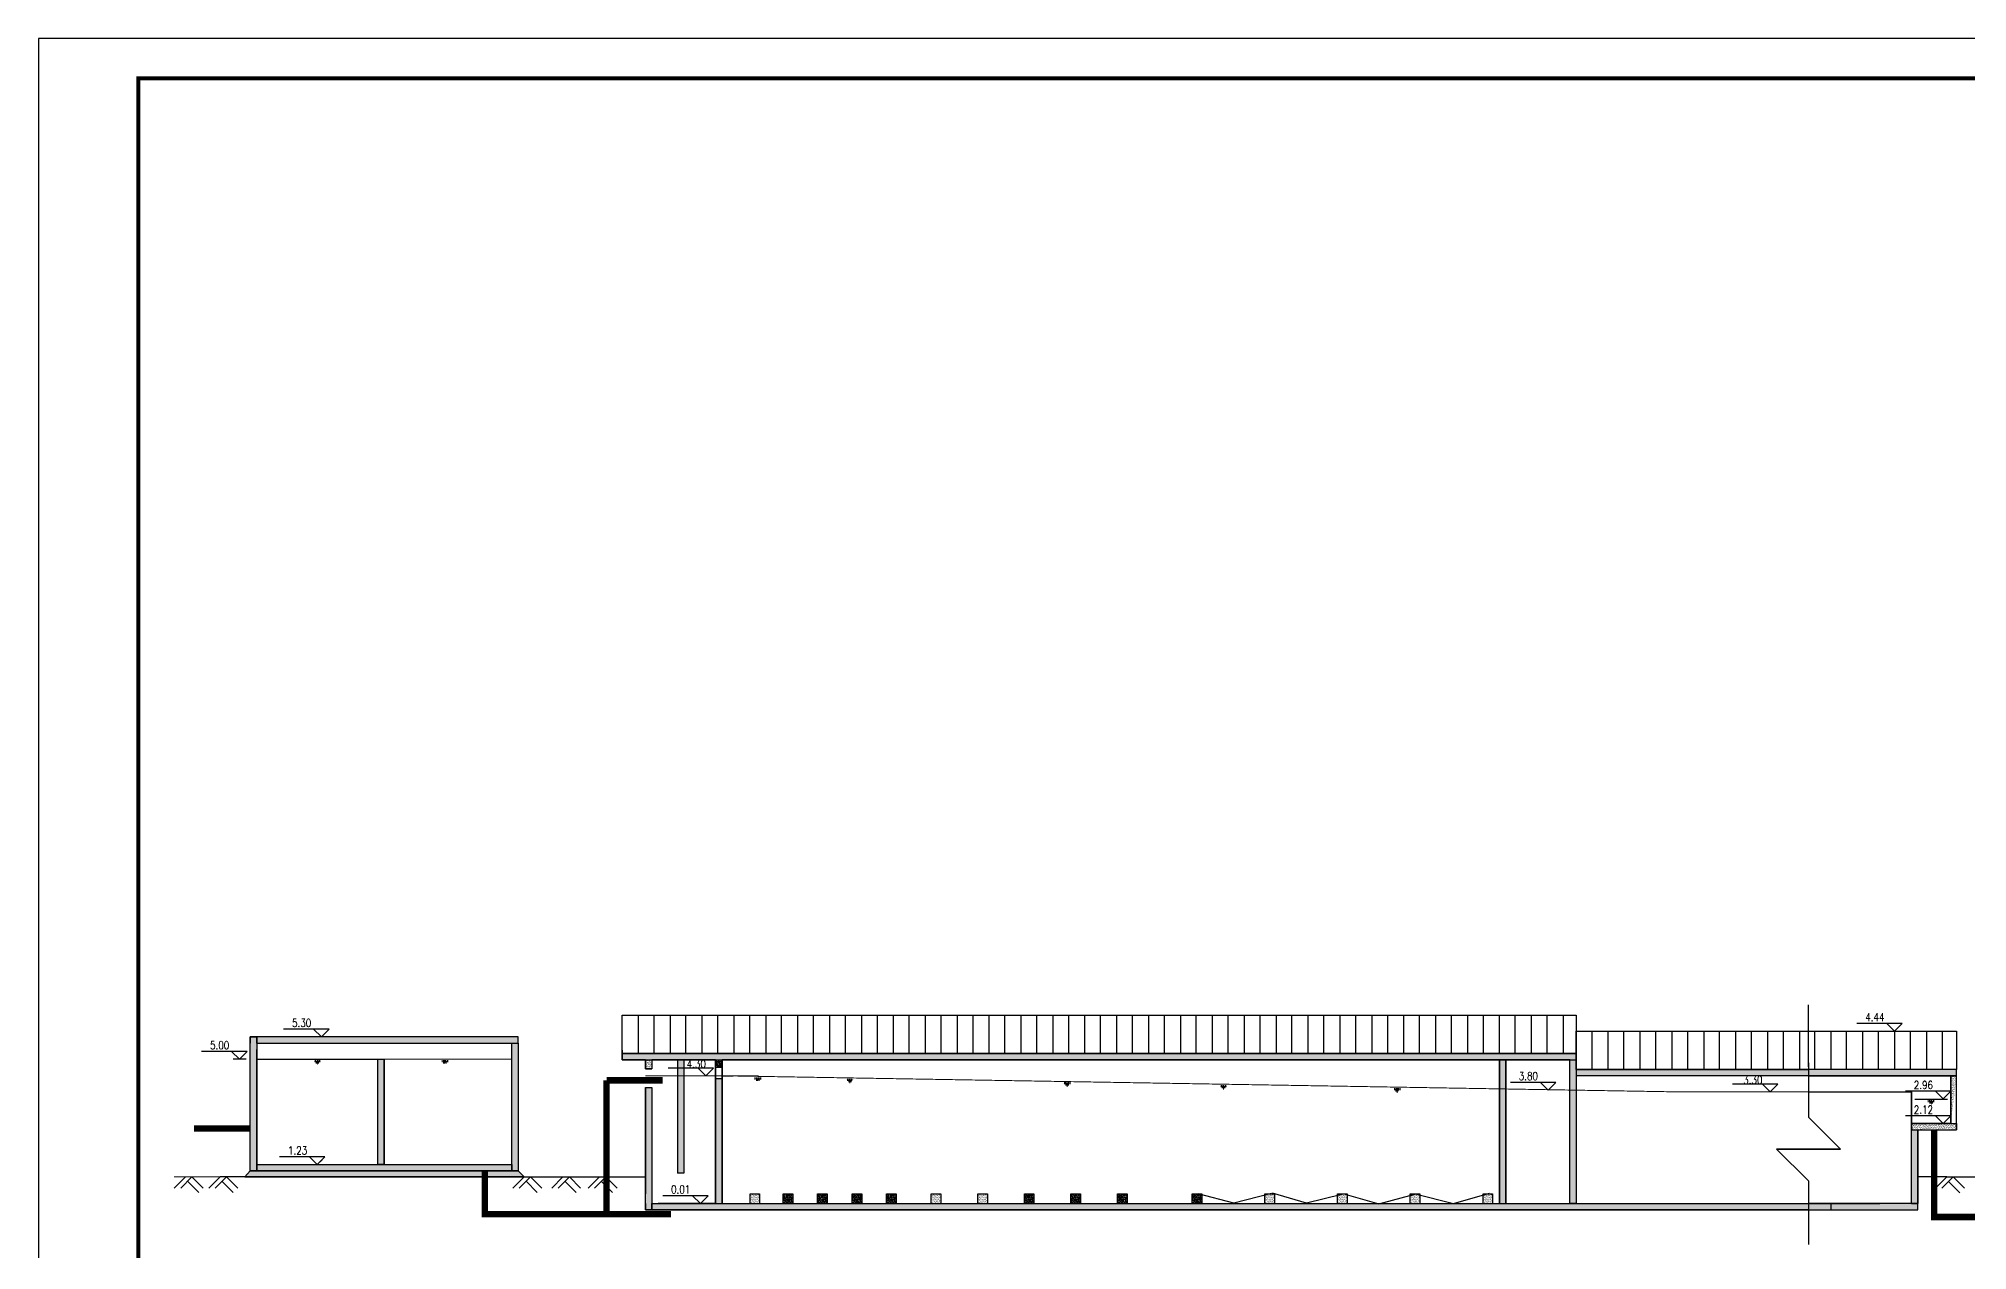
# Model space of a CAD drawing. Header units: millimetres. Extents: x -13300454 to -13101432, y 4628925 to 5943573.
# Drawn here: x -13192284 to -13143905, y 5913186 to 5943573 of the extents above; entities that cross this region are included whole.
import ezdxf

# ---------------------------------------------------------------- set-up
doc = ezdxf.new("R2010")
doc.units = ezdxf.units.MM
doc.linetypes.add('DASHED', pattern=[0.75, 0.5, -0.25])
for name, color, linetype in [('H墙线', 40, 'Continuous'), ('H箭头线', 3, 'Continuous'), ('TEXT', 7, 'Continuous'), ('TK', 7, 'Continuous'), ('TWT_TITLE', 7, 'Continuous'), ('其他', 7, 'Continuous'), ('图层1', 1, 'Continuous'), ('结构线', 7, 'Continuous')]:
    doc.layers.add(name, color=color, linetype=linetype)
for name, color, linetype, lineweight in [('H排水管线', 4, 'DASHED', 50), ('H方向线', 6, 'Continuous', 25), ('H绿化带', 3, 'Continuous', 9), ('水厂流程管线', 10, 'Continuous', 70)]:
    doc.layers.add(name, color=color, linetype=linetype, lineweight=lineweight)
doc.styles.get("Standard").update_dxf_attribs({"font": 'txt', "bigfont": 'gbcbig.shx'})
pattern_1 = [(37.5, (-2393127.32, 2132580.803), (-1.28002504, 39.15305899), [0, -30.8864, 0, -34.544, 0, -33.02]), (7.5, (-2393127.32, 2132580.803), (35.96186265, 57.34600805), [0, -16.6624, 0, -27.8384, 0, -10.668]), (327.5, (-2393152.313, 2132580.803), (63.27938962, 0.11497477), [0, -10.16, 0, -36.576, 0, -47.752]), (317.5, (-2393152.313, 2132580.803), (61.0845162, 17.83434586), [0, -5.08, 0, -23.9776, 0, -27.432])]
pattern_2 = [(37.5, (-2393127.3, 2132580.8), (-64.00125, 1957.65295), [0, -1544.32, 0, -1727.2, 0, -1651]), (7.5, (-2393127.3, 2132580.8), (1798.09313, 2867.3004), [0, -833.12, 0, -1391.92, 0, -533.4]), (327.5, (-2394377, 2132580.8), (3163.96948, 5.74874), [0, -508, 0, -1828.8, 0, -2387.6]), (317.5, (-2394377, 2132580.8), (3054.2258, 891.7173), [0, -254, 0, -1198.88, 0, -1371.6])]
pattern_3 = [(37.5, (-2400086.636, 2132580.803), (-1.28002504, 39.15305899), [0, -30.8864, 0, -34.544, 0, -33.02]), (7.5, (-2400086.636, 2132580.803), (35.96186265, 57.34600805), [0, -16.6624, 0, -27.8384, 0, -10.668]), (327.5, (-2400111.63, 2132580.803), (63.27938962, 0.11497477), [0, -10.16, 0, -36.576, 0, -47.752]), (317.5, (-2400111.63, 2132580.803), (61.0845162, 17.83434586), [0, -5.08, 0, -23.9776, 0, -27.432])]
pattern_4 = [(37.5, (-2400649.453, 2132576.912), (-1.28002504, 39.15305899), [0, -30.8864, 0, -34.544, 0, -33.02]), (7.5, (-2400649.453, 2132576.91), (35.96186265, 57.34600805), [0, -16.6624, 0, -27.8384, 0, -10.668]), (327.5, (-2400674.447, 2132576.912), (63.27938962, 0.11497477), [0, -10.16, 0, -36.576, 0, -47.752]), (317.5, (-2400674.447, 2132576.91), (61.0845162, 17.83434586), [0, -5.08, 0, -23.9776, 0, -27.432])]

msp = doc.modelspace()

# ---------------------------------------------------------------- hatches: boundary and pattern name
at = {"layer": 'H方向线'}
h = msp.add_hatch(dxfattribs=at)
h.set_pattern_fill('AR-SAND', color=256, scale=40, style=0)
h.set_pattern_definition(pattern_2)
edge = h.paths.add_edge_path()
edge.add_line((-13180105, 5915034), (-13187733, 5915034))
edge.add_line((-13186973, 5915182), (-13180253, 5915182))
edge.add_line((-13186974, 5915181), (-13187110, 5915034))
edge.add_line((-13180253, 5915182), (-13180105, 5915034))
h = msp.add_hatch(dxfattribs=at)
h.set_pattern_fill('AR-SAND', color=256, scale=40, style=0)
h.set_pattern_definition(pattern_2)
edge = h.paths.add_edge_path()
edge.add_line((-13180105, 5915034), (-13187733, 5915034))
edge.add_line((-13186973, 5915182), (-13180253, 5915182))
edge.add_line((-13186974, 5915181), (-13187110, 5915034))
edge.add_line((-13180253, 5915182), (-13180105, 5915034))
h = msp.add_hatch(dxfattribs=at)
h.set_pattern_fill('AR-SAND', color=256, scale=40, style=0)
h.set_pattern_definition(pattern_2)
edge = h.paths.add_edge_path()
edge.add_line((-13180105, 5915034), (-13187733, 5915034))
edge.add_line((-13186973, 5915182), (-13180253, 5915182))
edge.add_line((-13186974, 5915181), (-13187110, 5915034))
edge.add_line((-13180253, 5915182), (-13180105, 5915034))
at = {"layer": 'TK'}
h = msp.add_hatch(dxfattribs=at)
h.set_pattern_fill('AR-SAND', color=256, scale=0.8, style=0)
h.set_pattern_definition(pattern_1)
h.paths.add_polyline_path([(-13186813, 5918542), (-13186813, 5915182), (-13186973, 5915182), (-13186973, 5918542)])
h = msp.add_hatch(dxfattribs=at)
h.set_pattern_fill('AR-SAND', color=256, scale=0.8, style=0)
h.set_pattern_definition(pattern_1)
h.paths.add_polyline_path([(-13186813, 5918382), (-13180253, 5918382), (-13180253, 5918542), (-13186813, 5918542)])
h = msp.add_hatch(dxfattribs=at)
h.set_pattern_fill('AR-SAND', color=256, scale=0.8, style=0)
h.set_pattern_definition(pattern_1)
h.paths.add_polyline_path([(-13180253, 5918382), (-13180253, 5915182), (-13180413, 5915182), (-13180413, 5918382)])
h = msp.add_hatch(dxfattribs=at)
h.set_pattern_fill('AR-SAND', color=256, scale=0.8, style=0)
h.set_pattern_definition(pattern_1)
h.paths.add_polyline_path([(-13183613, 5917982), (-13183613, 5915342), (-13183773, 5915342), (-13183773, 5917982)])
h = msp.add_hatch(dxfattribs=at)
h.set_pattern_fill('AR-SAND', color=256, scale=0.8, style=0)
h.set_pattern_definition(pattern_3)
h.paths.add_polyline_path([(-13153720, 5918126), (-13177646, 5918126), (-13177646, 5917966), (-13153720, 5917966)])
h = msp.add_hatch(dxfattribs=at)
h.set_pattern_fill('AR-SAND', color=256, scale=0.8, style=0)
h.set_pattern_definition(pattern_3)
h.paths.add_polyline_path([(-13177062, 5917739), (-13177062, 5917966), (-13176902, 5917966), (-13176902, 5917739)])
h.paths.add_polyline_path([(-13177062, 5917739), (-13177062, 5917966)])
h.paths.add_polyline_path([(-13176902, 5917966), (-13176902, 5917739)], flags=16)
h.paths.add_polyline_path([(-13177062, 5917739), (-13177062, 5917966)], flags=17)
edge = h.paths.add_edge_path(flags=17)
edge.add_line((-13176902, 5917966), (-13176902, 5917739))
h = msp.add_hatch(dxfattribs=at)
h.set_pattern_fill('AR-SAND', color=256, scale=0.8, style=0)
h.set_pattern_definition(pattern_3)
h.paths.add_polyline_path([(-13176902, 5917966), (-13176902, 5917739), (-13177062, 5917739), (-13177062, 5917966)])
h.paths.add_polyline_path([(-13176902, 5917966), (-13176902, 5917739)], flags=16)
h.paths.add_polyline_path([(-13177062, 5917739), (-13177062, 5917966)], flags=17)
edge = h.paths.add_edge_path(flags=17)
edge.add_line((-13176902, 5917966), (-13176902, 5917739))
h = msp.add_hatch(dxfattribs=at)
h.set_pattern_fill('AR-SAND', color=256, scale=0.8, style=0)
h.set_pattern_definition(pattern_3)
h.paths.add_polyline_path([(-13176262, 5917966), (-13176262, 5915120), (-13176102, 5915120), (-13176102, 5917966)])
h = msp.add_hatch(dxfattribs=at)
h.set_pattern_fill('AR-SAND', color=256, scale=0.8, style=0)
h.set_pattern_definition(pattern_3)
h.paths.add_polyline_path([(-13175142, 5917966), (-13175142, 5917779), (-13175302, 5917779), (-13175302, 5917966)])
h = msp.add_hatch(dxfattribs=at)
h.set_pattern_fill('AR-SAND', color=256, scale=0.8, style=0)
h.set_pattern_definition(pattern_3)
h.paths.add_polyline_path([(-13155480, 5914366), (-13155480, 5917966), (-13155640, 5917966), (-13155640, 5914366)])
h = msp.add_hatch(dxfattribs=at)
h.set_pattern_fill('AR-SAND', color=256, scale=0.8, style=0)
h.set_pattern_definition(pattern_3)
h.paths.add_polyline_path([(-13153880, 5914366), (-13153880, 5917966), (-13153720, 5917966), (-13153720, 5914366)])
h.paths.add_polyline_path([(-13153880, 5914366), (-13153880, 5917966)])
h.paths.add_polyline_path([(-13153720, 5917566), (-13153720, 5914366)], flags=17)
h = msp.add_hatch(dxfattribs=at)
h.set_pattern_fill('AR-SAND', color=256, scale=0.8, style=0)
h.set_pattern_definition(pattern_3)
h.paths.add_polyline_path([(-13147891, 5917566), (-13153720, 5917566), (-13153720, 5917726), (-13147891, 5917726)])
h = msp.add_hatch(dxfattribs=at)
h.set_pattern_fill('AR-SAND', color=256, scale=0.8, style=0)
h.set_pattern_definition(pattern_4)
h.paths.add_polyline_path([(-13147891, 5917566), (-13144175, 5917566), (-13144175, 5917726), (-13147891, 5917726)])
h = msp.add_hatch(dxfattribs=at)
h.set_pattern_fill('AR-SAND', color=256, scale=0.8, style=0)
h.set_pattern_definition(pattern_3)
h.paths.add_polyline_path([(-13176902, 5917271), (-13176902, 5914206), (-13177062, 5914206), (-13177062, 5917271)])
h = msp.add_hatch(dxfattribs=at)
h.set_pattern_fill('AR-SAND', color=256, scale=0.8, style=0)
h.set_pattern_definition(pattern_3)
h.paths.add_polyline_path([(-13175302, 5914366), (-13175142, 5914366), (-13175142, 5917496), (-13175302, 5917496)])
h = msp.add_hatch(dxfattribs=at)
h.set_pattern_fill('AR-SAND', color=256, scale=0.8, style=0)
h.set_pattern_definition(pattern_4)
edge = h.paths.add_edge_path()
edge.add_line((-13144324, 5917566), (-13144324, 5916366))
edge.add_line((-13144175, 5916206), (-13144175, 5917566))
edge.add_line((-13144324, 5916366), (-13144175, 5916366))
edge.add_line((-13144175, 5917566), (-13144324, 5917566))
h = msp.add_hatch(dxfattribs=at)
h.set_pattern_fill('AR-SAND', color=256, scale=0.8, style=0)
h.set_pattern_definition(pattern_4)
h.paths.add_polyline_path([(-13144324, 5916366), (-13145306, 5916366), (-13145306, 5916206), (-13144175, 5916206), (-13144175, 5916366)])
h = msp.add_hatch(dxfattribs=at)
h.set_pattern_fill('AR-SAND', color=256, scale=0.8, style=0)
h.set_pattern_definition(pattern_4)
h.paths.add_polyline_path([(-13145306, 5914366), (-13145306, 5916206), (-13145146, 5916206), (-13145146, 5914366)])
h = msp.add_hatch(dxfattribs=at)
h.set_pattern_fill('AR-SAND', color=256, scale=0.8, style=0)
h.set_pattern_definition(pattern_1)
h.paths.add_polyline_path([(-13186813, 5915342), (-13180413, 5915342), (-13180413, 5915182), (-13186813, 5915182)])
h = msp.add_hatch(dxfattribs=at)
h.set_pattern_fill('AR-SAND', color=256, scale=0.8, style=0)
h.set_pattern_definition(pattern_1)
h.paths.add_polyline_path([(-13187110, 5915034), (-13180105, 5915034), (-13180253, 5915182), (-13186973, 5915182)])
h = msp.add_hatch(dxfattribs=at)
h.set_pattern_fill('AR-SAND', color=256, scale=0.8, style=0)
h.set_pattern_definition(pattern_3)
h.paths.add_polyline_path([(-13147891, 5914206), (-13176902, 5914206), (-13176902, 5914366), (-13147891, 5914366)])
h.paths.add_polyline_path([(-13175142, 5914366), (-13174438, 5914366)], flags=16)
edge = h.paths.add_edge_path()
edge.add_line((-13147891, 5914206), (-13176902, 5914206))
edge.add_line((-13177062, 5914206), (-13147891, 5914206))
h = msp.add_hatch(dxfattribs=at)
h.set_pattern_fill('AR-SAND', color=256, scale=0.8, style=0)
h.set_pattern_definition([(37.5, (-2418469.31, 2132580.803), (-1.28002504, 39.15305899), [0, -30.8864, 0, -34.544, 0, -33.02]), (7.5, (-2418469.31, 2132580.803), (35.96186265, 57.34600805), [0, -16.6624, 0, -27.8384, 0, -10.668]), (327.5, (-2418494.303, 2132580.803), (63.27938962, 0.11497477), [0, -10.16, 0, -36.576, 0, -47.752]), (317.5, (-2418494.303, 2132580.803), (61.0845162, 17.83434586), [0, -5.08, 0, -23.9776, 0, -27.432])])
h.paths.add_polyline_path([(-13174438, 5914366), (-13174438, 5914606), (-13174198, 5914606), (-13174198, 5914366)])
h = msp.add_hatch(dxfattribs=at)
h.set_pattern_fill('AR-SAND', color=256, scale=0.8, style=0)
h.set_pattern_definition([(37.5, (-2417638.636, 2132580.803), (-1.28002504, 39.15305899), [0, -30.8864, 0, -34.544, 0, -33.02]), (7.5, (-2417638.636, 2132580.803), (35.96186265, 57.34600805), [0, -16.6624, 0, -27.8384, 0, -10.668]), (327.5, (-2417663.63, 2132580.803), (63.27938962, 0.11497477), [0, -10.16, 0, -36.576, 0, -47.752]), (317.5, (-2417663.63, 2132580.803), (61.0845162, 17.83434586), [0, -5.08, 0, -23.9776, 0, -27.432])])
h.paths.add_polyline_path([(-13173607, 5914366), (-13173607, 5914606), (-13173367, 5914606), (-13173367, 5914366)])
h = msp.add_hatch(dxfattribs=at)
h.set_pattern_fill('AR-SAND', color=256, scale=0.8, style=0)
h.set_pattern_definition([(37.5, (-2416774.636, 2132580.803), (-1.28002504, 39.15305899), [0, -30.8864, 0, -34.544, 0, -33.02]), (7.5, (-2416774.636, 2132580.803), (35.96186265, 57.34600805), [0, -16.6624, 0, -27.8384, 0, -10.668]), (327.5, (-2416799.63, 2132580.803), (63.27938962, 0.11497477), [0, -10.16, 0, -36.576, 0, -47.752]), (317.5, (-2416799.63, 2132580.803), (61.0845162, 17.83434586), [0, -5.08, 0, -23.9776, 0, -27.432])])
h.paths.add_polyline_path([(-13172743, 5914366), (-13172743, 5914606), (-13172503, 5914606), (-13172503, 5914366)])
h = msp.add_hatch(dxfattribs=at)
h.set_pattern_fill('AR-SAND', color=256, scale=0.8, style=0)
h.set_pattern_definition([(37.5, (-2415910.636, 2132580.803), (-1.28002504, 39.15305899), [0, -30.8864, 0, -34.544, 0, -33.02]), (7.5, (-2415910.636, 2132580.803), (35.96186265, 57.34600805), [0, -16.6624, 0, -27.8384, 0, -10.668]), (327.5, (-2415935.63, 2132580.803), (63.27938962, 0.11497477), [0, -10.16, 0, -36.576, 0, -47.752]), (317.5, (-2415935.63, 2132580.803), (61.0845162, 17.83434586), [0, -5.08, 0, -23.9776, 0, -27.432])])
h.paths.add_polyline_path([(-13171879, 5914366), (-13171879, 5914606), (-13171639, 5914606), (-13171639, 5914366)])
h = msp.add_hatch(dxfattribs=at)
h.set_pattern_fill('AR-SAND', color=256, scale=0.8, style=0)
h.set_pattern_definition([(37.5, (-2415046.636, 2132580.803), (-1.28002504, 39.15305899), [0, -30.8864, 0, -34.544, 0, -33.02]), (7.5, (-2415046.636, 2132580.803), (35.96186265, 57.34600805), [0, -16.6624, 0, -27.8384, 0, -10.668]), (327.5, (-2415071.63, 2132580.803), (63.27938962, 0.11497477), [0, -10.16, 0, -36.576, 0, -47.752]), (317.5, (-2415071.63, 2132580.803), (61.0845162, 17.83434586), [0, -5.08, 0, -23.9776, 0, -27.432])])
h.paths.add_polyline_path([(-13171015, 5914366), (-13171015, 5914606), (-13170775, 5914606), (-13170775, 5914366)])
h = msp.add_hatch(dxfattribs=at)
h.set_pattern_fill('AR-SAND', color=256, scale=0.8, style=0)
h.set_pattern_definition([(37.5, (-2413926.636, 2132580.803), (-1.28002504, 39.15305899), [0, -30.8864, 0, -34.544, 0, -33.02]), (7.5, (-2413926.636, 2132580.803), (35.96186265, 57.34600805), [0, -16.6624, 0, -27.8384, 0, -10.668]), (327.5, (-2413951.63, 2132580.803), (63.27938962, 0.11497477), [0, -10.16, 0, -36.576, 0, -47.752]), (317.5, (-2413951.63, 2132580.803), (61.0845162, 17.83434586), [0, -5.08, 0, -23.9776, 0, -27.432])])
h.paths.add_polyline_path([(-13169895, 5914366), (-13169895, 5914606), (-13169655, 5914606), (-13169655, 5914366)])
h = msp.add_hatch(dxfattribs=at)
h.set_pattern_fill('AR-SAND', color=256, scale=0.8, style=0)
h.set_pattern_definition([(37.5, (-2412758.636, 2132580.803), (-1.28002504, 39.15305899), [0, -30.8864, 0, -34.544, 0, -33.02]), (7.5, (-2412758.636, 2132580.803), (35.96186265, 57.34600805), [0, -16.6624, 0, -27.8384, 0, -10.668]), (327.5, (-2412783.63, 2132580.803), (63.27938962, 0.11497477), [0, -10.16, 0, -36.576, 0, -47.752]), (317.5, (-2412783.63, 2132580.803), (61.0845162, 17.83434586), [0, -5.08, 0, -23.9776, 0, -27.432])])
h.paths.add_polyline_path([(-13168727, 5914366), (-13168727, 5914606), (-13168487, 5914606), (-13168487, 5914366)])
h = msp.add_hatch(dxfattribs=at)
h.set_pattern_fill('AR-SAND', color=256, scale=0.8, style=0)
h.set_pattern_definition([(37.5, (-2411590.636, 2132580.803), (-1.28002504, 39.15305899), [0, -30.8864, 0, -34.544, 0, -33.02]), (7.5, (-2411590.636, 2132580.803), (35.96186265, 57.34600805), [0, -16.6624, 0, -27.8384, 0, -10.668]), (327.5, (-2411615.63, 2132580.803), (63.27938962, 0.11497477), [0, -10.16, 0, -36.576, 0, -47.752]), (317.5, (-2411615.63, 2132580.803), (61.0845162, 17.83434586), [0, -5.08, 0, -23.9776, 0, -27.432])])
h.paths.add_polyline_path([(-13167559, 5914366), (-13167559, 5914606), (-13167319, 5914606), (-13167319, 5914366)])
h = msp.add_hatch(dxfattribs=at)
h.set_pattern_fill('AR-SAND', color=256, scale=0.8, style=0)
h.set_pattern_definition([(37.5, (-2410422.636, 2132580.803), (-1.28002504, 39.15305899), [0, -30.8864, 0, -34.544, 0, -33.02]), (7.5, (-2410422.636, 2132580.803), (35.96186265, 57.34600805), [0, -16.6624, 0, -27.8384, 0, -10.668]), (327.5, (-2410447.63, 2132580.803), (63.27938962, 0.11497477), [0, -10.16, 0, -36.576, 0, -47.752]), (317.5, (-2410447.63, 2132580.803), (61.0845162, 17.83434586), [0, -5.08, 0, -23.9776, 0, -27.432])])
h.paths.add_polyline_path([(-13166391, 5914366), (-13166391, 5914606), (-13166151, 5914606), (-13166151, 5914366)])
h = msp.add_hatch(dxfattribs=at)
h.set_pattern_fill('AR-SAND', color=256, scale=0.8, style=0)
h.set_pattern_definition([(37.5, (-2409254.636, 2132580.803), (-1.28002504, 39.15305899), [0, -30.8864, 0, -34.544, 0, -33.02]), (7.5, (-2409254.636, 2132580.803), (35.96186265, 57.34600805), [0, -16.6624, 0, -27.8384, 0, -10.668]), (327.5, (-2409279.63, 2132580.803), (63.27938962, 0.11497477), [0, -10.16, 0, -36.576, 0, -47.752]), (317.5, (-2409279.63, 2132580.803), (61.0845162, 17.83434586), [0, -5.08, 0, -23.9776, 0, -27.432])])
h.paths.add_polyline_path([(-13165223, 5914366), (-13165223, 5914606), (-13164983, 5914606), (-13164983, 5914366)])
h = msp.add_hatch(dxfattribs=at)
h.set_pattern_fill('AR-SAND', color=256, scale=0.8, style=0)
h.set_pattern_definition([(37.5, (-2407382.636, 2132580.803), (-1.28002504, 39.15305899), [0, -30.8864, 0, -34.544, 0, -33.02]), (7.5, (-2407382.636, 2132580.803), (35.96186265, 57.34600805), [0, -16.6624, 0, -27.8384, 0, -10.668]), (327.5, (-2407407.63, 2132580.803), (63.27938962, 0.11497477), [0, -10.16, 0, -36.576, 0, -47.752]), (317.5, (-2407407.63, 2132580.803), (61.0845162, 17.83434586), [0, -5.08, 0, -23.9776, 0, -27.432])])
h.paths.add_polyline_path([(-13163351, 5914366), (-13163351, 5914606), (-13163111, 5914606), (-13163111, 5914366)])
h = msp.add_hatch(dxfattribs=at)
h.set_pattern_fill('AR-SAND', color=256, scale=0.8, style=0)
h.set_pattern_definition([(37.5, (-2405558.636, 2132580.803), (-1.28002504, 39.15305899), [0, -30.8864, 0, -34.544, 0, -33.02]), (7.5, (-2405558.636, 2132580.803), (35.96186265, 57.34600805), [0, -16.6624, 0, -27.8384, 0, -10.668]), (327.5, (-2405583.63, 2132580.803), (63.27938962, 0.11497477), [0, -10.16, 0, -36.576, 0, -47.752]), (317.5, (-2405583.63, 2132580.803), (61.0845162, 17.83434586), [0, -5.08, 0, -23.9776, 0, -27.432])])
h.paths.add_polyline_path([(-13161527, 5914366), (-13161527, 5914606), (-13161287, 5914606), (-13161287, 5914366)])
h = msp.add_hatch(dxfattribs=at)
h.set_pattern_fill('AR-SAND', color=256, scale=0.8, style=0)
h.set_pattern_definition([(37.5, (-2403734.636, 2132580.803), (-1.28002504, 39.15305899), [0, -30.8864, 0, -34.544, 0, -33.02]), (7.5, (-2403734.636, 2132580.803), (35.96186265, 57.34600805), [0, -16.6624, 0, -27.8384, 0, -10.668]), (327.5, (-2403759.63, 2132580.803), (63.27938962, 0.11497477), [0, -10.16, 0, -36.576, 0, -47.752]), (317.5, (-2403759.63, 2132580.803), (61.0845162, 17.83434586), [0, -5.08, 0, -23.9776, 0, -27.432])])
h.paths.add_polyline_path([(-13159703, 5914366), (-13159703, 5914606), (-13159463, 5914606), (-13159463, 5914366)])
h = msp.add_hatch(dxfattribs=at)
h.set_pattern_fill('AR-SAND', color=256, scale=0.8, style=0)
h.set_pattern_definition([(37.5, (-2401910.636, 2132580.803), (-1.28002504, 39.15305899), [0, -30.8864, 0, -34.544, 0, -33.02]), (7.5, (-2401910.636, 2132580.803), (35.96186265, 57.34600805), [0, -16.6624, 0, -27.8384, 0, -10.668]), (327.5, (-2401935.63, 2132580.803), (63.27938962, 0.11497477), [0, -10.16, 0, -36.576, 0, -47.752]), (317.5, (-2401935.63, 2132580.803), (61.0845162, 17.83434586), [0, -5.08, 0, -23.9776, 0, -27.432])])
h.paths.add_polyline_path([(-13157879, 5914366), (-13157879, 5914606), (-13157639, 5914606), (-13157639, 5914366)])
h = msp.add_hatch(dxfattribs=at)
h.set_pattern_fill('AR-SAND', color=256, scale=0.8, style=0)
h.set_pattern_definition(pattern_3)
h.paths.add_polyline_path([(-13156055, 5914366), (-13156055, 5914606), (-13155815, 5914606), (-13155815, 5914366)])
h = msp.add_hatch(dxfattribs=at)
h.set_pattern_fill('AR-SAND', color=256, scale=0.8, style=0)
h.set_pattern_definition(pattern_4)
h.paths.add_polyline_path([(-13145146, 5914366), (-13147891, 5914366), (-13147891, 5914202), (-13145146, 5914202)])
h = msp.add_hatch(dxfattribs=at)
h.set_pattern_fill('AR-SAND', color=256, scale=0.8, style=0)
h.set_pattern_definition(pattern_4)
h.paths.add_polyline_path([(-13145146, 5914366), (-13147891, 5914366), (-13147891, 5914202), (-13145146, 5914202)])
edge = h.paths.add_edge_path(flags=17)
edge.add_line((-13147891, 5914202), (-13145146, 5914202))
edge.add_line((-13145306, 5914366), (-13146106, 5914366))
edge.add_line((-13147891, 5914366), (-13146106, 5914366))

# ---------------------------------------------------------------- linework, layer by layer
msp.add_line((-13186974, 5915181), (-13187110, 5915034))
at = {"layer": 'H墙线'}
for p, q in [((-13147891, 5918192), (-13147891, 5919341)), ((-13177646, 5918206), (-13177646, 5918126)), ((-13147891, 5917792), (-13147891, 5918192)), ((-13175142, 5918126), (-13177646, 5918126)), ((-13177646, 5918126), (-13177646, 5917966)), ((-13177062, 5917966), (-13177646, 5917966)), ((-13177062, 5917739), (-13177062, 5917966)), ((-13177062, 5917739), (-13176902, 5917739)), ((-13176902, 5917966), (-13176902, 5917739)), ((-13176262, 5917966), (-13176902, 5917966)), ((-13176262, 5917966), (-13176262, 5915120)), ((-13176102, 5917966), (-13176102, 5915120)), ((-13175302, 5917966), (-13176102, 5917966)), ((-13175302, 5914366), (-13175302, 5917966)), ((-13175302, 5917779), (-13175302, 5917966)), ((-13175302, 5917779), (-13175142, 5917779)), ((-13175302, 5917779), (-13175302, 5917496)), ((-13175142, 5918126), (-13153720, 5918126)), ((-13175142, 5917566), (-13175142, 5917966)), ((-13155640, 5917966), (-13175142, 5917966)), ((-13175142, 5917779), (-13175142, 5917966)), ((-13175142, 5917779), (-13175142, 5917496)), ((-13155640, 5914366), (-13155640, 5917966)), ((-13155480, 5917966), (-13155480, 5914366)), ((-13153880, 5917966), (-13155480, 5917966)), ((-13153880, 5914366), (-13153880, 5917966)), ((-13153720, 5918126), (-13153720, 5917966)), ((-13153720, 5917966), (-13153720, 5917726)), ((-13147891, 5917726), (-13153720, 5917726)), ((-13147891, 5917886), (-13147891, 5917726)), ((-13147891, 5917792), (-13147891, 5916528)), ((-13144175, 5917726), (-13147891, 5917726)), ((-13144175, 5916366), (-13144175, 5917726)), ((-13177062, 5914766), (-13177062, 5917271)), ((-13177062, 5917271), (-13176902, 5917271)), ((-13176902, 5917271), (-13176902, 5914603)), ((-13175302, 5917496), (-13175142, 5917496)), ((-13175302, 5917496), (-13175302, 5914366)), ((-13175142, 5914366), (-13175142, 5917566)), ((-13175142, 5917566), (-13174864, 5917566)), ((-13175142, 5917496), (-13175142, 5914366)), ((-13153720, 5917566), (-13153720, 5914366)), ((-13147891, 5917566), (-13153720, 5917566)), ((-13145306, 5917566), (-13147891, 5917566)), ((-13144324, 5917566), (-13145306, 5917566)), ((-13144324, 5916366), (-13144324, 5917566)), ((-13147891, 5917166), (-13145306, 5917166)), ((-13145306, 5914366), (-13145306, 5917166)), ((-13145306, 5917166), (-13145306, 5916766)), ((-13145306, 5917166), (-13145306, 5916366)), ((-13145306, 5916766), (-13145306, 5916766)), ((-13144404, 5916974), (-13145226, 5916974)), ((-13144324, 5917166), (-13144324, 5916974)), ((-13147891, 5916528), (-13147091, 5915728)), ((-13145306, 5916366), (-13144324, 5916366)), ((-13144175, 5916206), (-13144175, 5916366)), ((-13145306, 5916206), (-13144175, 5916206)), ((-13145146, 5914366), (-13145146, 5916206)), ((-13147891, 5915728), (-13148691, 5915728)), ((-13148691, 5915728), (-13147091, 5915728)), ((-13147091, 5915728), (-13148691, 5915728)), ((-13148691, 5915728), (-13147891, 5914928)), ((-13176102, 5915120), (-13176262, 5915120)), ((-13147891, 5914928), (-13147891, 5914135)), ((-13144424, 5915030), (-13145146, 5915030)), ((-13144424, 5915030), (-13140215, 5915030)), ((-13177062, 5914603), (-13177062, 5914606)), ((-13177062, 5914366), (-13177062, 5914603)), ((-13177062, 5914366), (-13177062, 5914206)), ((-13176902, 5914603), (-13176902, 5914366)), ((-13176902, 5914366), (-13176742, 5914366)), ((-13175302, 5914366), (-13176742, 5914366)), ((-13175685, 5914366), (-13175302, 5914366)), ((-13175142, 5914366), (-13174438, 5914366)), ((-13174438, 5914366), (-13174438, 5914606)), ((-13174438, 5914606), (-13174198, 5914606)), ((-13174198, 5914606), (-13174198, 5914366)), ((-13174198, 5914366), (-13173607, 5914366)), ((-13173607, 5914366), (-13173607, 5914606)), ((-13173607, 5914606), (-13173367, 5914606)), ((-13173367, 5914606), (-13173367, 5914366)), ((-13173367, 5914366), (-13172743, 5914366)), ((-13172743, 5914366), (-13172743, 5914606)), ((-13172743, 5914606), (-13172503, 5914606)), ((-13172503, 5914606), (-13172503, 5914366)), ((-13172503, 5914366), (-13171879, 5914366)), ((-13171879, 5914366), (-13171879, 5914606)), ((-13171879, 5914606), (-13171639, 5914606)), ((-13171639, 5914606), (-13171639, 5914366)), ((-13171639, 5914366), (-13171015, 5914366)), ((-13171015, 5914366), (-13171015, 5914606)), ((-13171015, 5914606), (-13170775, 5914606)), ((-13170775, 5914606), (-13170775, 5914366)), ((-13170775, 5914366), (-13169895, 5914366)), ((-13169895, 5914366), (-13169895, 5914606)), ((-13169895, 5914606), (-13169655, 5914606)), ((-13169655, 5914606), (-13169655, 5914366)), ((-13169655, 5914366), (-13168727, 5914366)), ((-13168727, 5914366), (-13168727, 5914606)), ((-13168727, 5914606), (-13168487, 5914606)), ((-13168487, 5914606), (-13168487, 5914366)), ((-13168487, 5914366), (-13167559, 5914366)), ((-13167559, 5914366), (-13167559, 5914606)), ((-13167559, 5914606), (-13167319, 5914606)), ((-13167319, 5914606), (-13167319, 5914366)), ((-13167319, 5914366), (-13166391, 5914366)), ((-13166391, 5914366), (-13166391, 5914606)), ((-13166391, 5914606), (-13166151, 5914606)), ((-13166151, 5914606), (-13166151, 5914366)), ((-13166151, 5914366), (-13165223, 5914366)), ((-13165223, 5914366), (-13165223, 5914606)), ((-13165223, 5914606), (-13164983, 5914606)), ((-13164983, 5914606), (-13164983, 5914366)), ((-13164983, 5914366), (-13163351, 5914366)), ((-13163351, 5914366), (-13163351, 5914606)), ((-13163351, 5914606), (-13163111, 5914606)), ((-13162305, 5914374), (-13163203, 5914602)), ((-13163111, 5914606), (-13163111, 5914366)), ((-13163111, 5914366), (-13161527, 5914366)), ((-13161363, 5914616), (-13162305, 5914374)), ((-13161527, 5914366), (-13161527, 5914606)), ((-13161527, 5914606), (-13161287, 5914606)), ((-13160484, 5914367), (-13161331, 5914618)), ((-13161287, 5914606), (-13161287, 5914366)), ((-13161287, 5914366), (-13159703, 5914366)), ((-13159593, 5914591), (-13160484, 5914367)), ((-13159703, 5914366), (-13159703, 5914606)), ((-13159703, 5914606), (-13159463, 5914606)), ((-13159548, 5914609), (-13158665, 5914358)), ((-13159463, 5914606), (-13159463, 5914366)), ((-13159463, 5914366), (-13157879, 5914366)), ((-13158665, 5914358), (-13157765, 5914600)), ((-13157879, 5914366), (-13157879, 5914606)), ((-13157879, 5914606), (-13157639, 5914606)), ((-13157759, 5914606), (-13156798, 5914363)), ((-13157639, 5914606), (-13157639, 5914366)), ((-13157639, 5914366), (-13156055, 5914366)), ((-13156798, 5914363), (-13155894, 5914626)), ((-13156055, 5914366), (-13156055, 5914606)), ((-13156055, 5914606), (-13155815, 5914606)), ((-13155815, 5914606), (-13155815, 5914366)), ((-13155815, 5914366), (-13155640, 5914366)), ((-13155480, 5914366), (-13153880, 5914366)), ((-13153720, 5914366), (-13147891, 5914366)), ((-13147891, 5914366), (-13146106, 5914366)), ((-13145306, 5914366), (-13146106, 5914366)), ((-13145146, 5914202), (-13145146, 5914366)), ((-13177062, 5914206), (-13147891, 5914206)), ((-13147891, 5914202), (-13145146, 5914202)), ((-13147891, 5914135), (-13147891, 5913335))]:
    msp.add_line(p, q, dxfattribs=at)
at = {"layer": 'H墙线', "const_width": 160}
for points in [[(-13178038, 5917451), (-13176629, 5917451)], [(-13176420, 5914097), (-13178038, 5914097), (-13178038, 5917451)], [(-13188382, 5916243), (-13186973, 5916243)], [(-13144741, 5916206), (-13144741, 5914024), (-13139245, 5914024)], [(-13181089, 5915182), (-13181089, 5914097), (-13176420, 5914097)]]:
    msp.add_lwpolyline(points, dxfattribs=at)
at = {"layer": 'H排水管线'}
for p, q in [((-13185293, 5917934), (-13185373, 5917934)), ((-13185293, 5917902), (-13185333, 5917902)), ((-13185333, 5917902), (-13185253, 5917902)), ((-13185293, 5917875), (-13185301, 5917875)), ((-13185301, 5917875), (-13185285, 5917875)), ((-13185293, 5917934), (-13185213, 5917934)), ((-13182093, 5917934), (-13182173, 5917934)), ((-13182093, 5917902), (-13182133, 5917902)), ((-13182133, 5917902), (-13182053, 5917902)), ((-13182093, 5917875), (-13182101, 5917875)), ((-13182101, 5917875), (-13182085, 5917875)), ((-13182093, 5917934), (-13182013, 5917934)), ((-13174244, 5917495), (-13174324, 5917495)), ((-13174244, 5917463), (-13174284, 5917463)), ((-13174284, 5917463), (-13174204, 5917463)), ((-13174244, 5917436), (-13174252, 5917436)), ((-13174252, 5917436), (-13174236, 5917436)), ((-13174244, 5917495), (-13174164, 5917495)), ((-13171933, 5917465), (-13172013, 5917465)), ((-13171933, 5917433), (-13171973, 5917433)), ((-13171973, 5917433), (-13171893, 5917433)), ((-13171933, 5917406), (-13171941, 5917406)), ((-13171941, 5917406), (-13171925, 5917406)), ((-13171933, 5917465), (-13171853, 5917465)), ((-13166485, 5917376), (-13166565, 5917376)), ((-13166485, 5917344), (-13166525, 5917344)), ((-13166525, 5917344), (-13166445, 5917344)), ((-13166485, 5917317), (-13166493, 5917317)), ((-13166493, 5917317), (-13166477, 5917317)), ((-13166485, 5917376), (-13166405, 5917376)), ((-13162563, 5917307), (-13162643, 5917307)), ((-13162563, 5917276), (-13162603, 5917276)), ((-13162603, 5917276), (-13162523, 5917276)), ((-13162563, 5917248), (-13162571, 5917248)), ((-13162571, 5917248), (-13162555, 5917248)), ((-13162563, 5917307), (-13162483, 5917307)), ((-13158206, 5917226), (-13158286, 5917226)), ((-13158206, 5917194), (-13158246, 5917194)), ((-13158246, 5917194), (-13158166, 5917194)), ((-13158206, 5917226), (-13158126, 5917226)), ((-13158206, 5917167), (-13158214, 5917167)), ((-13158214, 5917167), (-13158198, 5917167)), ((-13144815, 5916927), (-13144895, 5916927)), ((-13144815, 5916896), (-13144855, 5916896)), ((-13144855, 5916896), (-13144775, 5916896)), ((-13144815, 5916868), (-13144823, 5916868)), ((-13144823, 5916868), (-13144807, 5916868)), ((-13144815, 5916927), (-13144735, 5916927))]:
    msp.add_line(p, q, dxfattribs=at)
at = {"layer": 'H排水管线', "const_width": 24}
for points in [[(-13186813, 5917982), (-13183773, 5917982)], [(-13183773, 5917982), (-13180413, 5917982)], [(-13177062, 5917566), (-13174220, 5917566)], [(-13176262, 5917566), (-13176902, 5917566)], [(-13175302, 5917566), (-13176102, 5917566)], [(-13175142, 5917566), (-13151424, 5917166)], [(-13151424, 5917166), (-13147891, 5917166)], [(-13147891, 5917166), (-13145306, 5917166)], [(-13145226, 5916974), (-13144404, 5916974)]]:
    msp.add_lwpolyline(points, dxfattribs=at)
at = {"layer": 'H方向线'}
for p, q in [((-13180105, 5915034), (-13187733, 5915034)), ((-13180253, 5915182), (-13180105, 5915034)), ((-13180105, 5915034), (-13177062, 5915034))]:
    msp.add_line(p, q, dxfattribs=at)
at = {"layer": 'H箭头线'}
for p, q in [((-13177646, 5918126), (-13177646, 5919086)), ((-13177646, 5919086), (-13153720, 5919086)), ((-13177246, 5919086), (-13177246, 5918126)), ((-13176846, 5918126), (-13176846, 5919086)), ((-13176846, 5919086), (-13176446, 5919086)), ((-13176446, 5919086), (-13176446, 5918126)), ((-13176046, 5918126), (-13176046, 5919086)), ((-13176046, 5918126), (-13176046, 5919086)), ((-13175646, 5919086), (-13175646, 5918126)), ((-13175246, 5918126), (-13175246, 5919086)), ((-13174846, 5919086), (-13174846, 5918126)), ((-13174446, 5918126), (-13174446, 5919086)), ((-13174446, 5918126), (-13174446, 5919086)), ((-13174046, 5919086), (-13174046, 5918126)), ((-13173646, 5918126), (-13173646, 5919086)), ((-13173246, 5919086), (-13173246, 5918126)), ((-13172846, 5918126), (-13172846, 5919086)), ((-13172846, 5918126), (-13172846, 5919086)), ((-13172446, 5919086), (-13172446, 5918126)), ((-13172046, 5918126), (-13172046, 5919086)), ((-13171646, 5919086), (-13171646, 5918126)), ((-13171246, 5918126), (-13171246, 5919086)), ((-13171246, 5918126), (-13171246, 5919086)), ((-13170846, 5919086), (-13170846, 5918126)), ((-13170446, 5918126), (-13170446, 5919086)), ((-13170046, 5919086), (-13170046, 5918126)), ((-13169646, 5918126), (-13169646, 5919086)), ((-13169646, 5918126), (-13169646, 5919086)), ((-13169246, 5919086), (-13169246, 5918126)), ((-13168846, 5918126), (-13168846, 5919086)), ((-13168446, 5919086), (-13168446, 5918126)), ((-13168046, 5918126), (-13168046, 5919086)), ((-13168046, 5918126), (-13168046, 5919086)), ((-13167646, 5919086), (-13167646, 5918126)), ((-13167246, 5918126), (-13167246, 5919086)), ((-13166846, 5919086), (-13166846, 5918126)), ((-13166446, 5918126), (-13166446, 5919086)), ((-13166446, 5918126), (-13166446, 5919086)), ((-13166046, 5919086), (-13166046, 5918126)), ((-13165646, 5918126), (-13165646, 5919086)), ((-13165246, 5919086), (-13165246, 5918126)), ((-13164846, 5918126), (-13164846, 5919086)), ((-13164846, 5918126), (-13164846, 5919086)), ((-13164446, 5919086), (-13164446, 5918126)), ((-13164046, 5918126), (-13164046, 5919086)), ((-13163646, 5919086), (-13163646, 5918126)), ((-13163246, 5918126), (-13163246, 5919086)), ((-13163246, 5918126), (-13163246, 5919086)), ((-13162846, 5919086), (-13162846, 5918126)), ((-13162446, 5918126), (-13162446, 5919086)), ((-13162046, 5919086), (-13162046, 5918126)), ((-13161646, 5918126), (-13161646, 5919086)), ((-13161646, 5918126), (-13161646, 5919086)), ((-13161246, 5919086), (-13161246, 5918126)), ((-13160846, 5918126), (-13160846, 5919086)), ((-13160446, 5919086), (-13160446, 5918126)), ((-13160046, 5918126), (-13160046, 5919086)), ((-13160046, 5918126), (-13160046, 5919086)), ((-13159646, 5919086), (-13159646, 5918126)), ((-13159246, 5918126), (-13159246, 5919086)), ((-13158846, 5919086), (-13158846, 5918126)), ((-13158446, 5918126), (-13158446, 5919086)), ((-13158446, 5918126), (-13158446, 5919086)), ((-13158046, 5919086), (-13158046, 5918126)), ((-13157646, 5918126), (-13157646, 5919086)), ((-13157246, 5919086), (-13157246, 5918126)), ((-13156846, 5918126), (-13156846, 5919086)), ((-13156846, 5918126), (-13156846, 5919086)), ((-13156446, 5919086), (-13156446, 5918126)), ((-13156046, 5918126), (-13156046, 5919086)), ((-13155646, 5919086), (-13155646, 5918126)), ((-13155246, 5918126), (-13155246, 5919086)), ((-13155246, 5918126), (-13155246, 5919086)), ((-13154846, 5919086), (-13154846, 5918126)), ((-13154446, 5918126), (-13154446, 5919086)), ((-13154046, 5919086), (-13154046, 5918126)), ((-13153720, 5919086), (-13153720, 5918126)), ((-13153720, 5917726), (-13153720, 5918686)), ((-13153720, 5918686), (-13147891, 5918686)), ((-13153720, 5918686), (-13153720, 5917726)), ((-13153320, 5917726), (-13153320, 5918686)), ((-13153320, 5917726), (-13153320, 5918686)), ((-13152920, 5918686), (-13152920, 5917726)), ((-13152520, 5917726), (-13152520, 5918686)), ((-13152120, 5918686), (-13152120, 5917726)), ((-13151720, 5917726), (-13151720, 5918686)), ((-13151720, 5917726), (-13151720, 5918686)), ((-13151320, 5918686), (-13151320, 5917726)), ((-13150920, 5917726), (-13150920, 5918686)), ((-13150520, 5918686), (-13150520, 5917726)), ((-13150120, 5917726), (-13150120, 5918686)), ((-13150120, 5917726), (-13150120, 5918686)), ((-13149720, 5918686), (-13149720, 5917726)), ((-13149720, 5918686), (-13149720, 5917726)), ((-13149320, 5917726), (-13149320, 5918686)), ((-13149320, 5917726), (-13149320, 5918686)), ((-13148920, 5918686), (-13148920, 5917726)), ((-13148520, 5917726), (-13148520, 5918686)), ((-13148120, 5918686), (-13148120, 5917726)), ((-13147891, 5918682), (-13145306, 5918682)), ((-13147734, 5917726), (-13147734, 5918686)), ((-13147734, 5917726), (-13147734, 5918686)), ((-13147334, 5918686), (-13147334, 5917726)), ((-13147334, 5918686), (-13147334, 5917726)), ((-13146934, 5917726), (-13146934, 5918686)), ((-13146934, 5917726), (-13146934, 5918686)), ((-13146534, 5918686), (-13146534, 5917726)), ((-13146134, 5917726), (-13146134, 5918686)), ((-13145734, 5918686), (-13145734, 5917726)), ((-13145334, 5917726), (-13145334, 5918686)), ((-13145334, 5917726), (-13145334, 5918686)), ((-13145306, 5918682), (-13144175, 5918682)), ((-13144934, 5918686), (-13144934, 5917726)), ((-13144534, 5917726), (-13144534, 5918686)), ((-13144175, 5918682), (-13144175, 5917726)), ((-13177246, 5918126), (-13176846, 5918126)), ((-13176446, 5918126), (-13176046, 5918126))]:
    msp.add_line(p, q, dxfattribs=at)
at = {"layer": 'H绿化带'}
for p, q in [((-13188596, 5915034), (-13188879, 5914751)), ((-13187733, 5915034), (-13188879, 5915034)), ((-13188436, 5915034), (-13188719, 5914751)), ((-13188549, 5914921), (-13188266, 5914638)), ((-13188436, 5915034), (-13188153, 5914751)), ((-13187733, 5915034), (-13188015, 5914751)), ((-13187573, 5915034), (-13187855, 5914751)), ((-13187686, 5914921), (-13187403, 5914638)), ((-13187573, 5915034), (-13187290, 5914751)), ((-13180105, 5915034), (-13180387, 5914751)), ((-13179945, 5915034), (-13180227, 5914751)), ((-13180058, 5914921), (-13179775, 5914638)), ((-13179945, 5915034), (-13179662, 5914751)), ((-13179131, 5915034), (-13179414, 5914751)), ((-13178971, 5915034), (-13179254, 5914751)), ((-13179084, 5914921), (-13178801, 5914638)), ((-13178971, 5915034), (-13178688, 5914751)), ((-13178217, 5915034), (-13178500, 5914751)), ((-13178057, 5915034), (-13178340, 5914751)), ((-13178170, 5914921), (-13177887, 5914638)), ((-13178057, 5915034), (-13177774, 5914751)), ((-13144424, 5915030), (-13144706, 5914747)), ((-13144264, 5915030), (-13144546, 5914747)), ((-13144377, 5914917), (-13144094, 5914634)), ((-13144264, 5915030), (-13143981, 5914747))]:
    msp.add_line(p, q, dxfattribs=at)
at = {"layer": 'TEXT'}
for p, q in [((-13180253, 5918542), (-13186973, 5918542)), ((-13186973, 5918542), (-13186973, 5918382)), ((-13186973, 5915182), (-13186973, 5918382)), ((-13186813, 5918382), (-13186813, 5915342)), ((-13186813, 5918382), (-13180413, 5918382)), ((-13186813, 5915342), (-13186813, 5918222)), ((-13180413, 5915342), (-13180413, 5918382)), ((-13180253, 5918382), (-13180253, 5918542)), ((-13180253, 5918382), (-13180253, 5915182)), ((-13187075, 5917982), (-13187400, 5917982)), ((-13186813, 5917982), (-13183773, 5917982)), ((-13183773, 5915342), (-13183773, 5917982)), ((-13183613, 5915342), (-13183613, 5917982)), ((-13186813, 5915342), (-13183773, 5915342)), ((-13183613, 5915342), (-13180413, 5915342)), ((-13186973, 5915182), (-13180253, 5915182))]:
    msp.add_line(p, q, dxfattribs=at)
at = {"layer": 'TK'}
for p, q in [((-13186973, 5915182), (-13186973, 5918542)), ((-13186973, 5918542), (-13186813, 5918542)), ((-13186813, 5918382), (-13186813, 5918542)), ((-13186813, 5918542), (-13186813, 5915182)), ((-13180253, 5918542), (-13186813, 5918542)), ((-13186813, 5918542), (-13186813, 5918382)), ((-13186813, 5918382), (-13180253, 5918382)), ((-13180413, 5918382), (-13180253, 5918382)), ((-13180413, 5918382), (-13180253, 5918382)), ((-13180413, 5915182), (-13180413, 5918382)), ((-13180413, 5918382), (-13180253, 5918382)), ((-13180253, 5918382), (-13180253, 5918542)), ((-13180253, 5918382), (-13180253, 5915182)), ((-13183773, 5917982), (-13183613, 5917982)), ((-13183773, 5915342), (-13183773, 5917982)), ((-13183773, 5917982), (-13183613, 5917982)), ((-13183613, 5917982), (-13183613, 5915342)), ((-13177646, 5917966), (-13177646, 5918126)), ((-13177646, 5918126), (-13153720, 5918126)), ((-13153720, 5918126), (-13177646, 5918126)), ((-13177646, 5918126), (-13177646, 5917966)), ((-13177062, 5917966), (-13177646, 5917966)), ((-13177646, 5917966), (-13153720, 5917966)), ((-13177062, 5917739), (-13177062, 5917966)), ((-13177062, 5917966), (-13176902, 5917966)), ((-13177062, 5917966), (-13176902, 5917966)), ((-13177062, 5917739), (-13177062, 5917966)), ((-13176902, 5917739), (-13177062, 5917739)), ((-13176902, 5917739), (-13177062, 5917739)), ((-13175302, 5917966), (-13176902, 5917966)), ((-13176902, 5917966), (-13176902, 5917739)), ((-13176902, 5917966), (-13176902, 5917739)), ((-13176902, 5917966), (-13176902, 5917739)), ((-13176262, 5917966), (-13176102, 5917966)), ((-13175302, 5917779), (-13175302, 5917966)), ((-13175302, 5917966), (-13175142, 5917966)), ((-13175302, 5917779), (-13175302, 5917966)), ((-13175142, 5917779), (-13175302, 5917779)), ((-13175142, 5917779), (-13175302, 5917779)), ((-13155640, 5917966), (-13175142, 5917966)), ((-13175142, 5917966), (-13175142, 5917779)), ((-13175142, 5917966), (-13175142, 5917779)), ((-13155640, 5914366), (-13155640, 5917966)), ((-13155480, 5917966), (-13155640, 5917966)), ((-13155640, 5917966), (-13155640, 5914366)), ((-13153880, 5917966), (-13155480, 5917966)), ((-13155480, 5917966), (-13155480, 5914366)), ((-13155480, 5914366), (-13155480, 5917966)), ((-13153880, 5914366), (-13153880, 5917966)), ((-13153880, 5914366), (-13153880, 5917966)), ((-13153880, 5917966), (-13153720, 5917966)), ((-13153720, 5918126), (-13153720, 5917726)), ((-13153720, 5917966), (-13153720, 5918126)), ((-13153720, 5917966), (-13153720, 5914366)), ((-13153720, 5917726), (-13147891, 5917726)), ((-13153720, 5917726), (-13153720, 5917566)), ((-13147891, 5917726), (-13147891, 5917566)), ((-13144175, 5917726), (-13147891, 5917726)), ((-13147891, 5917726), (-13147891, 5917592)), ((-13144175, 5917726), (-13147891, 5917726)), ((-13147891, 5917726), (-13147891, 5917566)), ((-13144175, 5917592), (-13144175, 5917726)), ((-13144175, 5917566), (-13144175, 5917726)), ((-13177062, 5917271), (-13176902, 5917271)), ((-13177062, 5914206), (-13177062, 5917271)), ((-13177062, 5917271), (-13176902, 5917271)), ((-13176902, 5917271), (-13176902, 5914206)), ((-13175302, 5914366), (-13175302, 5917496)), ((-13175302, 5917496), (-13175142, 5917496)), ((-13175142, 5917496), (-13175142, 5914366)), ((-13147891, 5917566), (-13153720, 5917566)), ((-13153720, 5917566), (-13153720, 5914366)), ((-13147891, 5917566), (-13147891, 5917566)), ((-13147891, 5917566), (-13144175, 5917566)), ((-13144175, 5917566), (-13144324, 5917566)), ((-13144324, 5917566), (-13144324, 5916366)), ((-13144175, 5916206), (-13144175, 5917566)), ((-13145306, 5916366), (-13145306, 5916206)), ((-13144324, 5916366), (-13145306, 5916366)), ((-13144324, 5916366), (-13144175, 5916366)), ((-13144175, 5916366), (-13144175, 5916206)), ((-13145306, 5916206), (-13144175, 5916206)), ((-13145306, 5914366), (-13145306, 5916206)), ((-13145306, 5916206), (-13145146, 5916206)), ((-13145306, 5916206), (-13145146, 5916206)), ((-13145146, 5916206), (-13145146, 5914366)), ((-13186813, 5915182), (-13186813, 5915342)), ((-13186813, 5915342), (-13180413, 5915342)), ((-13186813, 5915182), (-13186813, 5915342)), ((-13183613, 5915342), (-13183773, 5915342)), ((-13180413, 5915342), (-13180413, 5915182)), ((-13186973, 5915182), (-13187110, 5915034)), ((-13187110, 5915034), (-13180105, 5915034)), ((-13186813, 5915182), (-13186973, 5915182)), ((-13180253, 5915182), (-13186973, 5915182)), ((-13180413, 5915182), (-13186813, 5915182)), ((-13180253, 5915182), (-13180413, 5915182)), ((-13180105, 5915034), (-13180253, 5915182)), ((-13177062, 5914766), (-13177062, 5914606)), ((-13176902, 5914366), (-13175302, 5914366)), ((-13176902, 5914206), (-13176902, 5914366)), ((-13176902, 5914366), (-13147891, 5914366)), ((-13176902, 5914206), (-13176902, 5914366)), ((-13175302, 5914366), (-13175142, 5914366)), ((-13175142, 5914366), (-13174438, 5914366)), ((-13174438, 5914366), (-13174438, 5914606)), ((-13174438, 5914606), (-13174198, 5914606)), ((-13174198, 5914606), (-13174198, 5914366)), ((-13174198, 5914366), (-13173607, 5914366)), ((-13173607, 5914366), (-13173607, 5914606)), ((-13173607, 5914606), (-13173367, 5914606)), ((-13173367, 5914606), (-13173367, 5914366)), ((-13173367, 5914366), (-13172743, 5914366)), ((-13172743, 5914366), (-13172743, 5914606)), ((-13172743, 5914606), (-13172503, 5914606)), ((-13172503, 5914606), (-13172503, 5914366)), ((-13172503, 5914366), (-13171879, 5914366)), ((-13171879, 5914366), (-13171879, 5914606)), ((-13171879, 5914606), (-13171639, 5914606)), ((-13171639, 5914606), (-13171639, 5914366)), ((-13171639, 5914366), (-13171015, 5914366)), ((-13171015, 5914366), (-13171015, 5914606)), ((-13171015, 5914606), (-13170775, 5914606)), ((-13170775, 5914606), (-13170775, 5914366)), ((-13170775, 5914366), (-13169895, 5914366)), ((-13169895, 5914366), (-13169895, 5914606)), ((-13169895, 5914606), (-13169655, 5914606)), ((-13169655, 5914606), (-13169655, 5914366)), ((-13169655, 5914366), (-13168727, 5914366)), ((-13168727, 5914366), (-13168727, 5914606)), ((-13168727, 5914606), (-13168487, 5914606)), ((-13168487, 5914606), (-13168487, 5914366)), ((-13168487, 5914366), (-13167559, 5914366)), ((-13167559, 5914366), (-13167559, 5914606)), ((-13167559, 5914606), (-13167319, 5914606)), ((-13167319, 5914606), (-13167319, 5914366)), ((-13167319, 5914366), (-13166391, 5914366)), ((-13166391, 5914366), (-13166391, 5914606)), ((-13166391, 5914606), (-13166151, 5914606)), ((-13166151, 5914606), (-13166151, 5914366)), ((-13166151, 5914366), (-13165223, 5914366)), ((-13165223, 5914366), (-13165223, 5914606)), ((-13165223, 5914606), (-13164983, 5914606)), ((-13164983, 5914606), (-13164983, 5914366)), ((-13164983, 5914366), (-13163351, 5914366)), ((-13163351, 5914366), (-13163351, 5914606)), ((-13163351, 5914606), (-13163111, 5914606)), ((-13163111, 5914606), (-13163111, 5914366)), ((-13163111, 5914366), (-13161527, 5914366)), ((-13161527, 5914366), (-13161527, 5914606)), ((-13161527, 5914606), (-13161287, 5914606)), ((-13161287, 5914606), (-13161287, 5914366)), ((-13161287, 5914366), (-13159703, 5914366)), ((-13159703, 5914366), (-13159703, 5914606)), ((-13159703, 5914606), (-13159463, 5914606)), ((-13159463, 5914606), (-13159463, 5914366)), ((-13159463, 5914366), (-13157879, 5914366)), ((-13157879, 5914366), (-13157879, 5914606)), ((-13157879, 5914606), (-13157639, 5914606)), ((-13157639, 5914606), (-13157639, 5914366)), ((-13157639, 5914366), (-13156055, 5914366)), ((-13156055, 5914366), (-13156055, 5914606)), ((-13156055, 5914606), (-13155815, 5914606)), ((-13156055, 5914366), (-13155815, 5914366)), ((-13155815, 5914606), (-13155815, 5914366)), ((-13155815, 5914366), (-13155640, 5914366)), ((-13155640, 5914366), (-13155480, 5914366)), ((-13155480, 5914366), (-13153880, 5914366)), ((-13153720, 5914366), (-13153880, 5914366)), ((-13153720, 5914366), (-13147891, 5914366)), ((-13147891, 5914366), (-13147891, 5914206)), ((-13147891, 5914366), (-13147891, 5914206)), ((-13145146, 5914366), (-13147891, 5914366)), ((-13147329, 5914370), (-13147329, 5914206)), ((-13145306, 5914366), (-13145146, 5914366)), ((-13145146, 5914202), (-13145146, 5914366)), ((-13176902, 5914206), (-13177062, 5914206)), ((-13147891, 5914206), (-13176902, 5914206)), ((-13147891, 5914206), (-13176902, 5914206)), ((-13147891, 5914202), (-13145146, 5914202))]:
    msp.add_line(p, q, dxfattribs=at)
at = {"layer": 'TWT_TITLE', "color": 0}
msp.add_lwpolyline([(-13192284, 5884173), (-13108184, 5884173), (-13108184, 5943573), (-13192284, 5943573)], close=True, dxfattribs=at)
at = {"layer": 'TWT_TITLE', "color": 0, "const_width": 100}
msp.add_lwpolyline([(-13189784, 5885173), (-13109184, 5885173), (-13109184, 5942573), (-13189784, 5942573)], close=True, dxfattribs=at)
at = {"layer": '其他'}
for p, q in [((-13185384, 5918735), (-13186137, 5918735)), ((-13185191, 5918542), (-13185384, 5918735)), ((-13184998, 5918735), (-13185384, 5918735)), ((-13185191, 5918542), (-13184998, 5918735)), ((-13185191, 5918542), (-13185073, 5918660)), ((-13145927, 5918879), (-13146680, 5918879)), ((-13145734, 5918686), (-13145927, 5918879)), ((-13145541, 5918879), (-13145927, 5918879)), ((-13145734, 5918686), (-13145541, 5918879)), ((-13145734, 5918686), (-13145616, 5918804)), ((-13187441, 5918175), (-13188194, 5918175)), ((-13187248, 5917982), (-13187441, 5918175)), ((-13187055, 5918175), (-13187441, 5918175)), ((-13187248, 5917982), (-13187055, 5918175)), ((-13187248, 5917982), (-13187130, 5918100)), ((-13175739, 5917759), (-13176492, 5917759)), ((-13175546, 5917566), (-13175739, 5917759)), ((-13175353, 5917759), (-13175739, 5917759)), ((-13175546, 5917566), (-13175353, 5917759)), ((-13175546, 5917566), (-13175428, 5917684)), ((-13154616, 5917400), (-13155369, 5917400)), ((-13154423, 5917207), (-13154616, 5917400)), ((-13154230, 5917400), (-13154616, 5917400)), ((-13154423, 5917207), (-13154230, 5917400)), ((-13154423, 5917207), (-13154305, 5917325)), ((-13149046, 5917359), (-13149799, 5917359)), ((-13148853, 5917166), (-13149046, 5917359)), ((-13148660, 5917359), (-13149046, 5917359)), ((-13148853, 5917166), (-13148660, 5917359)), ((-13148853, 5917166), (-13148735, 5917284)), ((-13144708, 5917178), (-13145461, 5917178)), ((-13144515, 5916985), (-13144708, 5917178)), ((-13144322, 5917178), (-13144708, 5917178)), ((-13144515, 5916985), (-13144322, 5917178)), ((-13144515, 5916985), (-13144397, 5917103)), ((-13144708, 5916559), (-13145461, 5916559)), ((-13144515, 5916366), (-13144708, 5916559)), ((-13144322, 5916559), (-13144708, 5916559)), ((-13144515, 5916366), (-13144322, 5916559)), ((-13144515, 5916366), (-13144397, 5916484)), ((-13185486, 5915535), (-13186238, 5915535)), ((-13185293, 5915342), (-13185486, 5915535)), ((-13185100, 5915535), (-13185486, 5915535)), ((-13185293, 5915342), (-13185100, 5915535)), ((-13185293, 5915342), (-13185174, 5915460)), ((-13175878, 5914559), (-13176630, 5914559)), ((-13175685, 5914366), (-13175878, 5914559)), ((-13175491, 5914559), (-13175878, 5914559)), ((-13175685, 5914366), (-13175491, 5914559))]:
    msp.add_line(p, q, dxfattribs=at)
at = {"layer": '水厂流程管线', "const_width": 24}
for points in [[(-13186973, 5916243), (-13188382, 5916243)], [(-13144741, 5916206), (-13144741, 5914024)], [(-13181089, 5915182), (-13181089, 5914097)], [(-13178038, 5914097), (-13178038, 5914603)], [(-13181089, 5914097), (-13176420, 5914097)], [(-13144741, 5914024), (-13139245, 5914024)]]:
    msp.add_lwpolyline(points, dxfattribs=at)
at = {"layer": '结构线'}
for p, q in [((-13177062, 5917966), (-13177062, 5917739)), ((-13177062, 5917271), (-13177062, 5914766))]:
    msp.add_line(p, q, dxfattribs=at)

# ---------------------------------------------------------------- texts
at = {"layer": '图层1', "char_height": 200.7, "width": 2303.37, "attachment_point": 3}
for s, insert in [('{\\W0.8;4.44}', (-13145987, 5919136)), ('{\\W0.8;5.30}', (-13185444, 5918992)), ('{\\W0.8;5.00}', (-13187501, 5918432)), ('{\\W0.8;4.30}', (-13175546, 5917960)), ('{\\W0.8;3.80}', (-13154677, 5917658)), ('{\\W0.8;3.30}', (-13149046, 5917560)), ('{\\W0.8;2.96}', (-13144768, 5917435)), ('{\\W0.8;2.12}', (-13144768, 5916816)), ('{\\W0.8;1.23}', (-13185546, 5915792)), ('{\\W0.8;0.01}', (-13175938, 5914816))]:
    msp.add_mtext(s, dxfattribs=dict(at, insert=insert))

doc.saveas('drawing.dxf')
